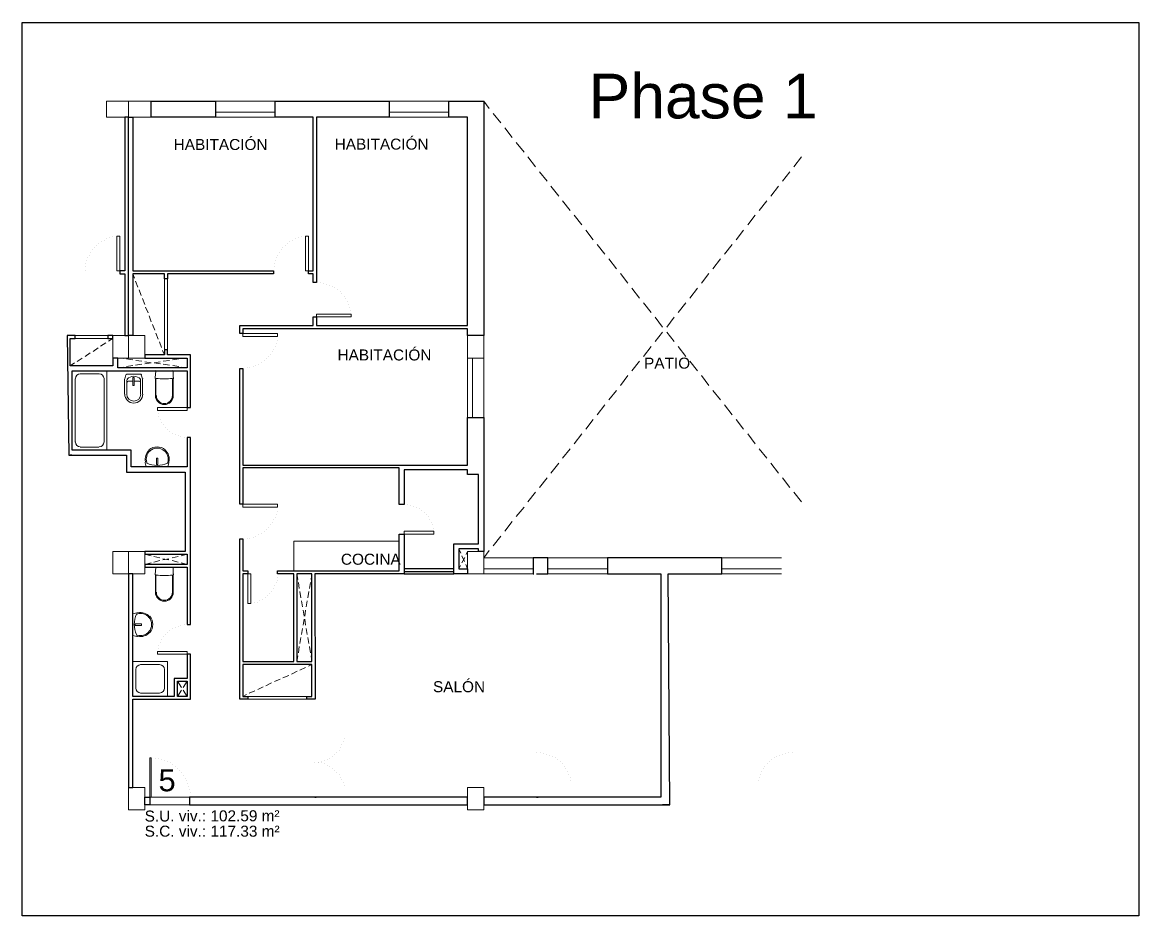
# Model space of a CAD drawing. Header units: millimetres. Extents: x 158 to 1000, y 519 to 900.
# Drawn here: x 850 to 1000, y 650 to 770 of the extents above; entities that cross this region are included whole.
import ezdxf

# ---------------------------------------------------------------- set-up
doc = ezdxf.new("R2010")
doc.units = ezdxf.units.MM
doc.layers.get('0').update_dxf_attribs({"lineweight": 25})
doc.layers.add('0 ... capa 1', color=18, linetype='Continuous', lineweight=25, true_color=0x000000)
doc.styles.add('textstyle3', font='Arial.ttf')

msp = doc.modelspace()

# ---------------------------------------------------------------- linework, layer by layer
at = {"color": 18, "lineweight": 18, "true_color": 0x000000, "flags": 128}
for points in [[(861.32, 759.42), (864.28, 759.42), (864.28, 757.26), (861.32, 757.26), (861.32, 759.42)], [(864.28, 757.26), (867.29, 757.26), (867.29, 759.42), (864.28, 759.42), (864.28, 757.26)], [(862.16, 724.91), (864.28, 724.91), (864.28, 727.92), (862.16, 727.92), (862.16, 724.91)], [(864.28, 727.92), (866.44, 727.92), (866.44, 724.91), (864.28, 724.91), (864.28, 727.92)], [(909.83, 727.92), (911.99, 727.92), (911.99, 724.91), (909.83, 724.91), (909.83, 727.92)], [(862.16, 695.92), (864.28, 695.92), (864.28, 698.92), (862.16, 698.92), (862.16, 695.92)], [(864.28, 698.92), (866.44, 698.92), (866.44, 695.92), (864.28, 695.92), (864.28, 698.92)], [(909.83, 695.92), (911.99, 695.92), (911.99, 698.92), (909.83, 698.92), (909.83, 695.92)], [(864.28, 664.21), (866.44, 664.21), (866.44, 667.21), (864.28, 667.21), (864.28, 664.21)], [(909.83, 664.21), (911.99, 664.21), (911.99, 667.21), (909.83, 667.21), (909.83, 664.21)]]:
    msp.add_lwpolyline(points, dxfattribs=at)
at = {"color": 18, "lineweight": 25, "true_color": 0x000000, "flags": 128}
for points in [[(867.29, 757.26), (867.29, 759.42), (875.96, 759.42), (875.96, 757.26), (867.29, 757.26)], [(907.29, 757.26), (907.29, 759.42), (911.99, 759.42), (911.99, 727.92), (909.83, 727.92), (909.83, 728.85), (879.65, 728.85), (879.65, 728.22), (879.22, 728.22), (879.22, 729.27), (889.09, 729.27), (889.09, 730.42), (889.51, 730.42), (889.51, 729.27), (909.83, 729.27), (909.83, 757.26), (907.29, 757.26)], [(883.96, 757.26), (883.96, 759.42), (899.29, 759.42), (899.29, 757.26), (889.51, 757.26), (889.51, 735.07), (889.09, 735.07), (889.09, 736.22), (888.45, 736.22), (888.45, 736.6), (889.09, 736.6), (889.09, 757.26), (883.96, 757.26)], [(864.28, 727.92), (864.28, 757.26), (864.83, 757.26), (864.83, 736.6), (883.75, 736.6), (883.75, 736.22), (869.49, 736.22), (869.49, 735.54), (869.11, 735.54), (869.11, 736.22), (864.83, 736.22), (864.83, 727.92), (864.28, 727.92), (864.28, 757.26), (863.77, 757.26), (863.77, 736.6), (863.09, 736.6), (863.09, 736.22), (863.77, 736.22), (863.77, 727.92), (864.28, 727.92)], [(857.08, 727.54), (857.08, 727.92), (856.02, 727.92), (856.24, 711.88), (856.66, 711.88), (856.45, 711.88), (863.98, 711.88), (863.98, 709.59), (871.9, 709.59), (871.9, 698.92), (866.44, 698.92), (866.44, 698.54), (872.15, 698.54), (872.15, 697.19), (866.44, 697.19), (866.44, 696.81), (872.15, 696.81), (872.15, 689.1), (872.58, 689.1), (872.58, 714.25), (872.15, 714.25), (872.15, 710.27), (864.62, 710.27), (864.62, 712.55), (856.7, 712.55), (856.7, 723.18), (872.15, 723.18), (872.15, 718.27), (872.58, 718.27), (872.58, 725.34), (869.49, 725.34), (869.49, 726.02), (869.11, 726.02), (869.11, 725.34), (866.52, 725.34), (866.44, 725.34), (866.44, 724.91), (872.15, 724.91), (872.15, 723.6), (862.84, 723.6), (862.84, 724.91), (862.16, 724.91), (862.16, 723.86), (856.45, 723.86), (856.45, 727.54), (857.08, 727.54)], [(862.16, 727.92), (861.49, 727.92), (861.49, 727.54), (862.16, 727.54), (862.16, 727.92)], [(879.22, 723.52), (879.65, 723.52), (879.65, 710.52), (909.83, 710.52), (909.83, 716.91), (911.99, 716.91), (911.99, 698.92), (911.31, 698.92), (911.31, 699.26), (908.65, 699.26), (908.65, 696.59), (909.83, 696.59), (909.83, 695.92), (907.97, 695.92), (907.97, 699.94), (911.31, 699.94), (911.31, 709.25), (909.83, 709.25), (909.83, 709.89), (901.32, 709.89), (901.32, 705.23), (900.64, 705.23), (900.64, 710.14), (879.65, 710.14), (879.65, 705.27), (879.22, 705.27), (879.22, 723.52)], [(900.64, 701.25), (901.32, 701.25), (901.32, 695.92), (889.3, 695.92), (889.36, 679.08), (888.98, 679.08), (888.92, 679.07), (888.24, 679.07), (888.24, 679.45), (888.92, 679.45), (888.92, 683.72), (879.65, 683.72), (879.65, 679.45), (880.28, 679.45), (880.28, 679.07), (879.22, 679.07), (879.22, 700.62), (879.65, 700.62), (879.65, 696.34), (880.28, 696.34), (880.28, 695.92), (879.65, 695.92), (879.65, 684.15), (886.5, 684.15), (886.5, 695.92), (884.3, 695.92), (884.3, 696.34), (900.64, 696.34), (900.64, 701.25)], [(943.91, 695.92), (943.99, 695.92), (943.99, 698.08), (928.63, 698.08), (928.63, 695.92), (935.78, 695.92), (935.78, 665.94), (919.1, 665.94), (919.29, 665.94), (918.91, 665.94), (918.72, 665.94), (911.99, 665.94)], [(919.1, 695.92), (920.63, 695.92), (920.63, 698.08), (918.64, 698.08), (918.64, 695.92), (918.72, 695.92)], [(907.97, 696.59), (901.32, 696.59)], [(901.32, 696.25), (907.97, 696.25)], [(864.28, 667.21), (864.83, 667.21), (864.83, 679.07), (872.58, 679.07), (872.58, 685.12), (872.15, 685.12), (872.15, 681.86), (870.42, 681.86), (870.42, 679.45), (864.83, 679.45), (864.83, 695.92), (864.28, 695.92), (864.28, 667.21)], [(886.89, 695.92), (886.89, 684.15), (888.92, 684.15), (888.92, 695.92), (886.89, 695.92)], [(901.32, 695.92), (907.97, 695.92)], [(870.84, 681.48), (872.15, 681.48), (872.15, 679.45), (870.84, 679.45), (870.84, 681.48)], [(866.44, 665.94), (867.12, 665.94), (867.12, 664.89), (866.44, 664.89), (866.44, 665.94)], [(872.45, 665.94), (872.45, 664.89), (909.83, 664.89), (909.83, 665.94), (889.3, 665.94), (889.3, 665.94), (889.49, 665.94), (889.11, 665.94), (888.92, 665.94), (872.45, 665.94)], [(911.99, 665.94), (911.99, 664.89), (937, 664.87)], [(937, 664.87), (936, 664.87)]]:
    msp.add_lwpolyline(points, dxfattribs=at)
at = {"color": 163, "lineweight": 5, "true_color": 0x6e8add, "flags": 128}
for points in [[(875.96, 759.42), (883.96, 759.42)], [(899.29, 759.42), (907.29, 759.42)], [(875.96, 757.93), (883.96, 757.93)], [(899.29, 757.93), (907.29, 757.93)], [(875.96, 757.26), (883.96, 757.26)], [(899.29, 757.26), (907.29, 757.26)], [(909.83, 716.91), (909.83, 724.91)], [(910.51, 716.91), (910.51, 724.91)], [(911.99, 716.91), (911.99, 724.91)], [(918.64, 698.08), (911.99, 698.08)], [(928.63, 698.08), (920.63, 698.08)], [(943.99, 698.08), (951.99, 698.08)], [(918.64, 696.59), (911.99, 696.59)], [(928.63, 696.59), (920.63, 696.59)], [(943.99, 696.59), (951.99, 696.59)], [(918.64, 695.92), (911.99, 695.92)], [(928.63, 695.92), (920.63, 695.92)], [(943.99, 695.92), (951.99, 695.92)]]:
    msp.add_lwpolyline(points, dxfattribs=at)
at = {"color": 252, "lineweight": 5, "flags": 128}
for points in [[(911.99, 759.42), (912.75, 758.44)], [(913.26, 757.77), (914.28, 756.5)], [(914.83, 755.82), (915.84, 754.51)], [(916.35, 753.87), (917.41, 752.56)], [(917.92, 751.92), (918.97, 750.61)], [(953.65, 750.61), (954.7, 751.92)], [(919.48, 749.93), (920.5, 748.66)], [(952.12, 748.66), (953.14, 749.93)], [(921.01, 747.99), (922.07, 746.67)], [(950.56, 746.67), (951.61, 747.99)], [(922.57, 746.04), (923.63, 744.73)], [(948.99, 744.73), (950.05, 746.04)], [(924.14, 744.09), (925.16, 742.78)], [(947.47, 742.78), (948.48, 744.09)], [(925.71, 742.1), (926.72, 740.79)], [(945.9, 740.79), (946.91, 742.1)], [(927.23, 740.15), (928.29, 738.84)], [(944.33, 738.84), (945.39, 740.15)], [(928.8, 738.21), (929.85, 736.89)], [(942.77, 736.89), (943.82, 738.21)], [(930.36, 736.26), (931.38, 734.95)], [(941.24, 734.95), (942.26, 736.26)], [(931.89, 734.27), (932.94, 732.96)], [(939.68, 732.96), (940.73, 734.27)], [(933.45, 732.32), (934.51, 731.01)], [(938.11, 731.01), (939.17, 732.32)], [(935.02, 730.38), (936.04, 729.06)], [(936.59, 729.06), (937.6, 730.38)], [(935.02, 727.12), (936.04, 728.39)], [(936.59, 728.39), (937.6, 727.12)], [(933.45, 725.13), (934.51, 726.44)], [(938.11, 726.44), (939.17, 725.13)], [(931.89, 723.18), (932.94, 724.49)], [(939.68, 724.49), (940.73, 723.18)], [(930.36, 721.23), (931.38, 722.54)], [(941.24, 722.54), (942.26, 721.23)], [(928.8, 719.28), (929.85, 720.55)], [(942.77, 720.55), (943.82, 719.28)], [(927.23, 717.29), (928.29, 718.61)], [(944.33, 718.61), (945.39, 717.29)], [(925.71, 715.35), (926.72, 716.66)], [(945.9, 716.66), (946.91, 715.35)], [(924.14, 713.4), (925.16, 714.71)], [(947.47, 714.71), (948.48, 713.4)], [(922.57, 711.45), (923.63, 712.72)], [(948.99, 712.72), (950.05, 711.45)], [(921.01, 709.46), (922.07, 710.78)], [(950.56, 710.78), (951.61, 709.46)], [(919.48, 707.52), (920.5, 708.83)], [(952.12, 708.83), (953.14, 707.52)], [(917.92, 705.57), (918.97, 706.88)], [(953.65, 706.88), (954.7, 705.57)], [(916.35, 703.62), (917.41, 704.89)], [(914.83, 701.63), (915.84, 702.94)], [(913.26, 699.68), (914.28, 701)], [(911.99, 698.08), (912.75, 699.05)]]:
    msp.add_lwpolyline(points, dxfattribs=at)
at = {"color": 8, "lineweight": 0, "flags": 128}
for points in [[(861.78, 741.09), (861.78, 741.09)], [(862.16, 741.17), (862.16, 741.17)], [(887.1, 741.09), (887.1, 741.09)], [(887.52, 741.17), (887.52, 741.17)], [(859.67, 739.77), (859.67, 739.77)], [(859.96, 740.03), (859.96, 740.03)], [(860.3, 740.32), (860.3, 740.32)], [(860.64, 740.54), (860.64, 740.54)], [(860.98, 740.75), (860.98, 740.75)], [(861.36, 740.92), (861.36, 740.92)], [(885.02, 739.77), (885.02, 739.77)], [(885.32, 740.03), (885.32, 740.03)], [(885.62, 740.32), (885.62, 740.32)], [(885.95, 740.54), (885.95, 740.54)], [(886.34, 740.75), (886.34, 740.75)], [(886.72, 740.92), (886.72, 740.92)], [(858.78, 738.38), (858.78, 738.38)], [(858.99, 738.72), (858.99, 738.72)], [(859.16, 739.1), (859.16, 739.1)], [(859.41, 739.43), (859.41, 739.43)], [(884.13, 738.38), (884.13, 738.38)], [(884.3, 738.72), (884.3, 738.72)], [(884.52, 739.1), (884.52, 739.1)], [(884.77, 739.43), (884.77, 739.43)], [(858.44, 736.6), (858.44, 736.6)], [(858.48, 737.15), (858.48, 737.15)], [(858.52, 737.57), (858.52, 737.57)], [(858.65, 737.95), (858.65, 737.95)], [(883.75, 736.6), (883.75, 736.6)], [(883.84, 737.15), (883.84, 737.15)], [(883.88, 737.57), (883.88, 737.57)], [(884.01, 737.95), (884.01, 737.95)], [(865.08, 735.62), (864.83, 736.22)], [(865.51, 734.44), (865.21, 735.24)], [(889.51, 735.07), (889.51, 735.07)], [(890.06, 735.03), (890.06, 735.03)], [(865.97, 733.3), (865.68, 734.06)], [(890.48, 734.95), (890.48, 734.95)], [(890.87, 734.82), (890.87, 734.82)], [(891.25, 734.69), (891.25, 734.69)], [(891.63, 734.52), (891.63, 734.52)], [(892.01, 734.35), (892.01, 734.35)], [(892.35, 734.1), (892.35, 734.1)], [(892.69, 733.85), (892.69, 733.85)], [(892.94, 733.51), (892.94, 733.51)], [(866.44, 732.11), (866.14, 732.92)], [(893.24, 733.21), (893.24, 733.21)], [(893.45, 732.87), (893.45, 732.87)], [(893.66, 732.49), (893.66, 732.49)], [(893.83, 732.11), (893.83, 732.11)], [(866.9, 730.97), (866.57, 731.73)], [(867.33, 729.78), (867.03, 730.59)], [(894, 731.73), (894, 731.73)], [(894.08, 731.35), (894.08, 731.35)], [(867.79, 728.64), (867.5, 729.4)], [(861.57, 727.16), (862.16, 727.54)], [(868.26, 727.45), (867.96, 728.26)], [(859.5, 725.8), (860.17, 726.27)], [(860.51, 726.48), (861.23, 726.95)], [(868.72, 726.31), (868.43, 727.07)], [(883.8, 726.1), (883.8, 726.1)], [(883.96, 726.48), (883.96, 726.48)], [(884.09, 726.86), (884.09, 726.86)], [(884.22, 727.29), (884.22, 727.29)], [(857.38, 724.45), (858.06, 724.91)], [(858.44, 725.13), (859.12, 725.59)], [(862.84, 724.91), (863.6, 724.83)], [(863.98, 724.79), (864.83, 724.66)], [(865.25, 724.58), (866.06, 724.49)], [(869.11, 725.34), (868.85, 725.93)], [(868.94, 724.49), (869.78, 724.58)], [(870.16, 724.66), (871.01, 724.79)], [(871.43, 724.83), (872.15, 724.91)], [(882.48, 724.53), (882.48, 724.53)], [(882.78, 724.79), (882.78, 724.79)], [(883.08, 725.08), (883.08, 725.08)], [(883.37, 725.38), (883.37, 725.38)], [(883.58, 725.72), (883.58, 725.72)], [(856.45, 723.86), (857, 724.24)], [(861.36, 712.55), (861.36, 723.18)], [(862.84, 723.6), (863.6, 723.69)], [(863.98, 723.77), (864.83, 723.9)], [(865.21, 723.94), (866.06, 724.07)], [(866.48, 724.41), (867.29, 724.28)], [(866.48, 724.11), (867.29, 724.24)], [(867.71, 724.28), (868.51, 724.41)], [(867.71, 724.24), (868.56, 724.11)], [(867.84, 722.29), (867.92, 723.14)], [(869.06, 723.18), (867.96, 723.18)], [(868.94, 724.07), (869.78, 723.94)], [(869.06, 723.18), (870.16, 723.18)], [(870.21, 723.9), (871.01, 723.77)], [(870.29, 722.29), (870.25, 723.14)], [(871.43, 723.69), (872.15, 723.6)], [(879.65, 723.52), (879.65, 723.52)], [(880.2, 723.6), (880.2, 723.6)], [(880.58, 723.64), (880.58, 723.64)], [(881, 723.77), (881, 723.77)], [(881.38, 723.9), (881.38, 723.9)], [(881.76, 724.07), (881.76, 724.07)], [(882.14, 724.28), (882.14, 724.28)], [(857.08, 713.61), (857.08, 722.12)], [(860.3, 722.8), (857.76, 722.8)], [(860.98, 713.61), (860.98, 722.12)], [(863.73, 722.08), (863.73, 720.05)], [(863.77, 722.12), (863.9, 722.67)], [(864.03, 720.05), (864.03, 721.95)], [(864.83, 722.29), (865.04, 722.29), (865.04, 721.23), (864.83, 721.23), (864.83, 722.29)], [(865.89, 720.05), (865.89, 721.95)], [(866.14, 722.12), (865.97, 722.67)], [(866.14, 722.08), (866.14, 720.05)], [(867.88, 719.83), (867.88, 722.16)], [(867.96, 719.83), (867.96, 722.12)], [(870.16, 722.12), (870.16, 719.83)], [(870.29, 722.16), (870.29, 719.83)], [(868.26, 717.42), (868.26, 717.42)], [(868.34, 717.04), (868.34, 717.04)], [(868.51, 716.66), (868.51, 716.66)], [(868.72, 716.28), (868.72, 716.28)], [(868.94, 715.94), (868.94, 715.94)], [(869.19, 715.6), (869.19, 715.6)], [(869.49, 715.3), (869.49, 715.3)], [(869.83, 715.05), (869.83, 715.05)], [(870.16, 714.8), (870.16, 714.8)], [(870.55, 714.63), (870.55, 714.63)], [(870.93, 714.46), (870.93, 714.46)], [(871.31, 714.37), (871.31, 714.37)], [(871.73, 714.29), (871.73, 714.29)], [(872.15, 714.25), (872.15, 714.25)], [(860.3, 712.93), (857.76, 712.93)], [(868.22, 710.61), (868.01, 710.61), (868.01, 711.45), (868.22, 711.45), (868.22, 710.61)], [(866.52, 710.9), (866.52, 710.82)], [(866.52, 710.82), (866.65, 710.31)], [(866.69, 710.31), (866.69, 710.31)], [(868.09, 710.27), (866.69, 710.27)], [(868.09, 710.27), (869.53, 710.27)], [(869.53, 710.31), (869.53, 710.31)], [(869.7, 710.82), (869.57, 710.31)], [(869.7, 710.9), (869.7, 710.82)], [(901.32, 705.23), (901.32, 705.23)], [(901.74, 705.19), (901.74, 705.19)], [(902.17, 705.14), (902.17, 705.14)], [(902.55, 705.02), (902.55, 705.02)], [(883.96, 703.54), (883.96, 703.54)], [(884.09, 703.92), (884.09, 703.92)], [(884.22, 704.34), (884.22, 704.34)], [(902.93, 704.85), (902.93, 704.85)], [(903.31, 704.68), (903.31, 704.68)], [(903.65, 704.43), (903.65, 704.43)], [(903.99, 704.21), (903.99, 704.21)], [(904.28, 703.87), (904.28, 703.87)], [(904.54, 703.58), (904.54, 703.58)], [(883.08, 702.14), (883.08, 702.14)], [(883.37, 702.48), (883.37, 702.48)], [(883.58, 702.82), (883.58, 702.82)], [(883.8, 703.16), (883.8, 703.16)], [(904.75, 703.2), (904.75, 703.2)], [(904.96, 702.86), (904.96, 702.86)], [(905.13, 702.48), (905.13, 702.48)], [(905.22, 702.05), (905.22, 702.05)], [(879.65, 700.62), (879.65, 700.62)], [(880.2, 700.66), (880.2, 700.66)], [(880.58, 700.7), (880.58, 700.7)], [(881, 700.83), (881, 700.83)], [(881.38, 700.95), (881.38, 700.95)], [(881.76, 701.17), (881.76, 701.17)], [(882.14, 701.33), (882.14, 701.33)], [(882.48, 701.59), (882.48, 701.59)], [(882.78, 701.84), (882.78, 701.84)], [(886.5, 696.34), (886.5, 700.32)], [(900.64, 700.32), (886.5, 700.32)], [(908.65, 699.26), (908.9, 698.71)], [(866.44, 698.54), (867.29, 698.33)], [(867.67, 698.24), (868.47, 698.08)], [(867.67, 697.48), (868.47, 697.69)], [(868.89, 697.78), (869.7, 697.95)], [(868.89, 697.95), (869.7, 697.78)], [(870.12, 698.08), (870.93, 698.24)], [(870.12, 697.69), (870.93, 697.48)], [(871.35, 698.33), (872.15, 698.54)], [(909.07, 698.33), (909.41, 697.57)], [(909.45, 698.12), (909.07, 697.4)], [(909.83, 698.92), (909.62, 698.5)], [(866.44, 697.19), (867.29, 697.4)], [(867.84, 695.87), (867.92, 696.72)], [(869.06, 696.81), (867.96, 696.81)], [(869.06, 696.81), (870.16, 696.81)], [(870.29, 695.87), (870.25, 696.72)], [(871.35, 697.4), (872.15, 697.19)], [(908.86, 697.02), (908.65, 696.59)], [(909.58, 697.19), (909.83, 696.59)], [(867.88, 693.42), (867.88, 695.75)], [(867.96, 693.42), (867.96, 695.7)], [(870.16, 695.7), (870.16, 693.42)], [(870.29, 695.75), (870.29, 693.42)], [(884.09, 694.69), (884.09, 694.69)], [(884.22, 695.07), (884.22, 695.07)], [(884.26, 695.49), (884.26, 695.49)], [(884.3, 695.92), (884.3, 695.92)], [(887.01, 695.15), (886.89, 695.92)], [(887.22, 693.93), (887.1, 694.77)], [(888.71, 694.77), (888.58, 693.93)], [(888.92, 695.92), (888.79, 695.15)], [(883.25, 693.25), (883.25, 693.25)], [(883.5, 693.59), (883.5, 693.59)], [(883.75, 693.93), (883.75, 693.93)], [(883.92, 694.31), (883.92, 694.31)], [(887.44, 692.7), (887.31, 693.55)], [(888.49, 693.55), (888.37, 692.7)], [(881.13, 692.02), (881.13, 692.02)], [(881.55, 692.11), (881.55, 692.11)], [(881.93, 692.28), (881.93, 692.28)], [(882.27, 692.49), (882.27, 692.49)], [(882.65, 692.7), (882.65, 692.7)], [(882.95, 692.95), (882.95, 692.95)], [(887.65, 691.47), (887.52, 692.28)], [(888.28, 692.28), (888.16, 691.47)], [(864.83, 689.1), (864.83, 690.5)], [(865.38, 690.67), (864.87, 690.54)], [(864.87, 690.5), (864.87, 690.5)], [(865.47, 690.67), (865.38, 690.67)], [(887.86, 690.24), (887.73, 691.05)], [(888.07, 691.05), (887.94, 690.24)], [(864.83, 689.1), (864.83, 687.66)], [(865.17, 688.97), (865.17, 689.19), (866.02, 689.19), (866.02, 688.97), (865.17, 688.97)], [(870.16, 688.55), (870.16, 688.55)], [(870.55, 688.72), (870.55, 688.72)], [(870.93, 688.89), (870.93, 688.89)], [(871.31, 689.02), (871.31, 689.02)], [(871.73, 689.06), (871.73, 689.06)], [(872.15, 689.1), (872.15, 689.1)], [(887.65, 688.59), (887.52, 687.79)], [(887.86, 689.82), (887.73, 689.02)], [(888.07, 689.02), (887.94, 689.82)], [(888.28, 687.79), (888.16, 688.59)], [(864.87, 687.66), (864.87, 687.66)], [(865.38, 687.49), (864.87, 687.62)], [(865.47, 687.49), (865.38, 687.49)], [(868.72, 687.07), (868.72, 687.07)], [(868.94, 687.45), (868.94, 687.45)], [(869.19, 687.75), (869.19, 687.75)], [(869.49, 688.04), (869.49, 688.04)], [(869.83, 688.3), (869.83, 688.3)], [(887.44, 687.36), (887.31, 686.56)], [(888.49, 686.56), (888.37, 687.36)], [(868.26, 685.93), (868.26, 685.93)], [(868.34, 686.35), (868.34, 686.35)], [(868.51, 686.73), (868.51, 686.73)], [(887.22, 686.14), (887.1, 685.29)], [(888.71, 685.29), (888.58, 686.14)], [(869.49, 684.15), (864.83, 684.15)], [(869.49, 679.45), (869.49, 684.15)], [(887.01, 684.91), (886.89, 684.15)], [(888.92, 684.15), (888.79, 684.91)], [(865.25, 680.55), (865.25, 683.05)], [(868.43, 683.72), (865.89, 683.72)], [(869.11, 680.55), (869.11, 683.05)], [(886.17, 682.45), (886.93, 682.84)], [(887.31, 683), (888.07, 683.34)], [(888.45, 683.51), (888.92, 683.72)], [(870.84, 681.48), (871.39, 680.63)], [(871.6, 680.63), (872.15, 681.48)], [(882.74, 680.89), (883.5, 681.27)], [(883.88, 681.44), (884.64, 681.78)], [(885.02, 681.95), (885.79, 682.28)], [(868.43, 679.87), (865.89, 679.87)], [(870.84, 679.45), (871.39, 680.3)], [(871.6, 680.3), (872.15, 679.45)], [(879.65, 679.45), (880.11, 679.7)], [(880.49, 679.87), (881.26, 680.21)], [(881.64, 680.38), (882.36, 680.72)], [(893.24, 673.78), (893.24, 673.78)], [(892.56, 672.25), (892.56, 672.25)], [(892.77, 672.63), (892.77, 672.63)], [(892.94, 672.97), (892.94, 672.97)], [(893.11, 673.35), (893.11, 673.35)], [(889.3, 670.6), (889.3, 670.6)], [(889.3, 670.6), (889.3, 670.6)], [(889.76, 670.64), (889.76, 670.64)], [(889.76, 670.56), (889.76, 670.56)], [(890.15, 670.69), (890.15, 670.69)], [(890.15, 670.52), (890.15, 670.52)], [(890.57, 670.81), (890.57, 670.81)], [(890.95, 670.98), (890.95, 670.98)], [(891.33, 671.15), (891.33, 671.15)], [(891.67, 671.41), (891.67, 671.41)], [(892.01, 671.66), (892.01, 671.66)], [(892.26, 671.96), (892.26, 671.96)], [(919.1, 671.91), (919.1, 671.91)], [(919.65, 671.87), (919.65, 671.87)], [(920.08, 671.83), (920.08, 671.83)], [(920.46, 671.7), (920.46, 671.7)], [(920.88, 671.57), (920.88, 671.57)], [(921.22, 671.41), (921.22, 671.41)], [(921.6, 671.19), (921.6, 671.19)], [(921.94, 670.94), (921.94, 670.94)], [(922.28, 670.69), (922.28, 670.69)], [(950.34, 670.69), (950.34, 670.69)], [(950.68, 670.94), (950.68, 670.94)], [(951.02, 671.19), (951.02, 671.19)], [(951.4, 671.41), (951.4, 671.41)], [(951.74, 671.57), (951.74, 671.57)], [(952.16, 671.7), (952.16, 671.7)], [(952.55, 671.83), (952.55, 671.83)], [(952.97, 671.87), (952.97, 671.87)], [(953.52, 671.91), (953.52, 671.91)], [(890.57, 670.39), (890.57, 670.39)], [(890.95, 670.22), (890.95, 670.22)], [(891.33, 670.05), (891.33, 670.05)], [(891.67, 669.8), (891.67, 669.8)], [(892.01, 669.54), (892.01, 669.54)], [(892.26, 669.25), (892.26, 669.25)], [(922.53, 670.39), (922.53, 670.39)], [(922.83, 670.09), (922.83, 670.09)], [(923.04, 669.71), (923.04, 669.71)], [(923.29, 669.37), (923.29, 669.37)], [(949.33, 669.37), (949.33, 669.37)], [(949.58, 669.71), (949.58, 669.71)], [(949.79, 670.09), (949.79, 670.09)], [(950.09, 670.39), (950.09, 670.39)], [(892.56, 668.95), (892.56, 668.95)], [(892.77, 668.57), (892.77, 668.57)], [(892.94, 668.23), (892.94, 668.23)], [(893.11, 667.85), (893.11, 667.85)], [(923.42, 668.99), (923.42, 668.99)], [(923.59, 668.61), (923.59, 668.61)], [(923.67, 668.19), (923.67, 668.19)], [(948.95, 668.19), (948.95, 668.19)], [(949.03, 668.61), (949.03, 668.61)], [(949.2, 668.99), (949.2, 668.99)], [(893.24, 667.43), (893.24, 667.43)]]:
    msp.add_lwpolyline(points, dxfattribs=at)
at = {"color": 251, "lineweight": 5, "flags": 128}
for points in [[(862.71, 736.6), (863.09, 736.6), (863.09, 741.26), (862.71, 741.26), (862.71, 736.6)], [(888.03, 736.6), (888.45, 736.6), (888.45, 741.26), (888.03, 741.26), (888.03, 736.6)], [(869.11, 735.54), (869.11, 726.02)], [(869.49, 726.02), (869.49, 735.54)], [(889.51, 730.8), (889.51, 730.42), (894.17, 730.42), (894.17, 730.8), (889.51, 730.8)], [(857.08, 727.92), (861.49, 727.92)], [(857.08, 727.54), (861.49, 727.54)], [(879.65, 727.79), (879.65, 728.22), (884.3, 728.22), (884.3, 727.79), (879.65, 727.79)], [(872.15, 717.84), (872.15, 718.27), (868.17, 718.27), (868.17, 717.84), (872.15, 717.84)], [(879.65, 704.89), (879.65, 705.27), (884.3, 705.27), (884.3, 704.89), (879.65, 704.89)], [(901.32, 701.63), (901.32, 701.25), (905.3, 701.25), (905.3, 701.63), (901.32, 701.63)], [(880.71, 695.92), (880.28, 695.92), (880.28, 691.94), (880.71, 691.94), (880.71, 695.92)], [(872.15, 685.5), (872.15, 685.12), (868.17, 685.12), (868.17, 685.5), (872.15, 685.5)], [(880.28, 679.45), (888.24, 679.45)], [(880.28, 679.07), (888.24, 679.07)], [(867.12, 665.94), (867.12, 671.19), (867.29, 671.19), (867.29, 665.94), (867.12, 665.94)]]:
    msp.add_lwpolyline(points, dxfattribs=at)
at = {"color": 250, "lineweight": 5, "flags": 128}
for points in [[(867.88, 671.15), (867.88, 671.15)], [(868.3, 671.11), (868.3, 671.11)], [(868.68, 670.98), (868.68, 670.98)], [(869.11, 670.9), (869.11, 670.9)], [(869.49, 670.73), (869.49, 670.73)], [(869.87, 670.52), (869.87, 670.52)], [(870.21, 670.3), (870.21, 670.3)], [(870.55, 670.05), (870.55, 670.05)], [(870.84, 669.8), (870.84, 669.8)], [(871.14, 669.5), (871.14, 669.5)], [(871.43, 669.2), (871.43, 669.2)], [(871.69, 668.87), (871.69, 668.87)], [(871.9, 668.48), (871.9, 668.48)], [(872.07, 668.1), (872.07, 668.1)], [(872.24, 667.72), (872.24, 667.72)], [(872.37, 667.34), (872.37, 667.34)], [(872.45, 666.92), (872.45, 666.92)], [(872.53, 666.54), (872.53, 666.54)], [(872.58, 665.94), (872.58, 665.94)]]:
    msp.add_lwpolyline(points, dxfattribs=at)
at = {"color": 252, "lineweight": 13, "true_color": 0x939598, "flags": 128}
for points in [[(872.58, 665.94), (867.12, 665.94)], [(867.12, 664.89), (872.58, 664.89)]]:
    msp.add_lwpolyline(points, dxfattribs=at)
at = {"color": 8, "lineweight": 0}
for points in [[(867.98, 723.22), (867.95, 723.22), (867.92, 723.2), (867.92, 723.16)], [(870.25, 723.16), (870.25, 723.2), (870.22, 723.22), (870.19, 723.22)], [(857.78, 722.8), (857.42, 722.8), (857.13, 722.5), (857.13, 722.14)], [(860.98, 722.14), (860.98, 722.5), (860.68, 722.8), (860.32, 722.8)], [(863.78, 722.14), (863.77, 722.13), (863.77, 722.11), (863.77, 722.1)], [(864, 722.71), (863.97, 722.71), (863.95, 722.69), (863.94, 722.67)], [(864.98, 722.76), (864.65, 722.76), (864.33, 722.74), (864, 722.72)], [(864.11, 722.07), (864.08, 722.04), (864.07, 722.01), (864.07, 721.97)], [(864.21, 721.78), (864.13, 721.78), (864.07, 721.71), (864.07, 721.63)], [(864.98, 722.46), (864.64, 722.46), (864.31, 722.31), (864.08, 722.06)], [(864.87, 721.82), (864.65, 721.82), (864.43, 721.82), (864.21, 721.82)], [(865.96, 722.72), (865.63, 722.74), (865.3, 722.76), (864.98, 722.76)], [(865.87, 722.06), (865.64, 722.31), (865.32, 722.46), (864.98, 722.46)], [(865.75, 721.82), (865.53, 721.82), (865.31, 721.82), (865.09, 721.82)], [(865.89, 721.63), (865.89, 721.71), (865.82, 721.78), (865.74, 721.78)], [(865.89, 721.97), (865.89, 722.01), (865.88, 722.04), (865.85, 722.07)], [(866.01, 722.67), (866.01, 722.69), (865.98, 722.71), (865.96, 722.71)], [(866.18, 722.1), (866.18, 722.11), (866.18, 722.13), (866.18, 722.14)], [(867.84, 722.28), (867.83, 722.24), (867.85, 722.2), (867.87, 722.17)], [(867.87, 722.17), (867.9, 722.14), (867.94, 722.12), (867.98, 722.12)], [(867.97, 722.15), (868.34, 722.13), (868.71, 722.12), (869.08, 722.12)], [(869.08, 722.12), (869.46, 722.12), (869.83, 722.13), (870.2, 722.15)], [(870.19, 722.12), (870.23, 722.12), (870.27, 722.14), (870.3, 722.17)], [(870.3, 722.17), (870.32, 722.2), (870.34, 722.24), (870.33, 722.28)], [(863.77, 720.07), (863.77, 719.4), (864.31, 718.86), (864.98, 718.86)], [(864.03, 720.07), (864.03, 719.54), (864.45, 719.11), (864.98, 719.11)], [(864.98, 718.86), (865.64, 718.86), (866.18, 719.4), (866.18, 720.07)], [(864.98, 719.11), (865.5, 719.11), (865.93, 719.54), (865.93, 720.07)], [(867.88, 719.86), (867.88, 719.19), (868.42, 718.65), (869.08, 718.65)], [(868.01, 719.86), (868.01, 719.26), (868.49, 718.78), (869.08, 718.78)], [(869.08, 718.65), (869.75, 718.65), (870.29, 719.19), (870.29, 719.86)], [(869.08, 718.78), (869.68, 718.78), (870.16, 719.26), (870.16, 719.86)], [(857.13, 713.63), (857.13, 713.27), (857.42, 712.98), (857.78, 712.98)], [(860.32, 712.98), (860.68, 712.98), (860.98, 713.27), (860.98, 713.63)], [(867.08, 712.55), (866.63, 712.15), (866.43, 711.54), (866.56, 710.95)], [(868.11, 712.98), (867.71, 712.98), (867.32, 712.83), (867.02, 712.56)], [(868.11, 712.81), (867.75, 712.81), (867.41, 712.67), (867.14, 712.44)], [(869.2, 712.56), (868.9, 712.83), (868.51, 712.98), (868.11, 712.98)], [(869.08, 712.44), (868.82, 712.67), (868.47, 712.81), (868.11, 712.81)], [(869.7, 710.95), (869.83, 711.54), (869.63, 712.15), (869.18, 712.55)], [(867.17, 712.46), (866.72, 712.06), (866.55, 711.44), (866.71, 710.87)], [(869.55, 710.87), (869.72, 711.44), (869.54, 712.06), (869.1, 712.46)], [(866.7, 710.85), (866.71, 710.82), (866.73, 710.8), (866.75, 710.79)], [(866.73, 710.79), (867.17, 710.58), (867.64, 710.48), (868.11, 710.48)], [(868.11, 710.48), (868.59, 710.48), (869.06, 710.58), (869.49, 710.79)], [(869.51, 710.79), (869.54, 710.8), (869.56, 710.82), (869.57, 710.85)], [(867.98, 696.81), (867.95, 696.81), (867.92, 696.78), (867.92, 696.75)], [(870.25, 696.75), (870.25, 696.78), (870.22, 696.81), (870.19, 696.81)], [(867.84, 695.91), (867.83, 695.87), (867.85, 695.83), (867.87, 695.8)], [(867.87, 695.8), (867.9, 695.77), (867.94, 695.75), (867.98, 695.75)], [(867.97, 695.74), (868.34, 695.71), (868.71, 695.7), (869.08, 695.7)], [(869.08, 695.7), (869.46, 695.7), (869.83, 695.71), (870.2, 695.74)], [(870.19, 695.75), (870.23, 695.75), (870.27, 695.77), (870.3, 695.8)], [(870.3, 695.8), (870.32, 695.83), (870.34, 695.87), (870.33, 695.91)], [(867.88, 693.44), (867.88, 692.77), (868.42, 692.23), (869.08, 692.23)], [(868.01, 693.44), (868.01, 692.84), (868.49, 692.36), (869.08, 692.36)], [(869.08, 692.23), (869.75, 692.23), (870.29, 692.77), (870.29, 693.44)], [(869.08, 692.36), (869.68, 692.36), (870.16, 692.84), (870.16, 693.44)], [(865.35, 690.5), (865.15, 690.07), (865.04, 689.6), (865.04, 689.12)], [(865.41, 690.54), (865.39, 690.53), (865.36, 690.51), (865.35, 690.48)], [(867.02, 690.07), (866.62, 690.51), (866.01, 690.69), (865.43, 690.52)], [(867.11, 690.15), (866.71, 690.6), (866.1, 690.8), (865.52, 690.67)], [(867.37, 689.12), (867.37, 689.48), (867.24, 689.83), (867, 690.1)], [(867.54, 689.12), (867.54, 689.52), (867.39, 689.91), (867.12, 690.21)], [(865.04, 689.12), (865.04, 688.65), (865.15, 688.18), (865.35, 687.75)], [(867, 688.15), (867.24, 688.42), (867.37, 688.76), (867.37, 689.12)], [(867.12, 688.04), (867.39, 688.33), (867.54, 688.72), (867.54, 689.12)], [(865.35, 687.72), (865.36, 687.69), (865.39, 687.67), (865.41, 687.67)], [(865.43, 687.68), (866.01, 687.51), (866.62, 687.69), (867.02, 688.13)], [(865.52, 687.53), (866.1, 687.4), (866.71, 687.6), (867.11, 688.05)], [(865.91, 683.72), (865.55, 683.72), (865.25, 683.43), (865.25, 683.07)], [(869.11, 683.07), (869.11, 683.43), (868.81, 683.72), (868.45, 683.72)], [(865.25, 680.57), (865.25, 680.21), (865.55, 679.91), (865.91, 679.91)], [(868.45, 679.91), (868.81, 679.91), (869.11, 680.21), (869.11, 680.57)]]:
    msp.add_open_spline(points, degree=3, dxfattribs=at)
at = {"layer": '0 ... capa 1'}
for p, q in [((850, 770), (1000, 770)), ((850, 650), (850, 770)), ((1000, 770), (1000, 650)), ((936.77, 695.9), (943.99, 695.92)), ((937, 664.87), (936.77, 695.9)), ((1000, 650), (850, 650))]:
    msp.add_line(p, q, dxfattribs=at)

# ---------------------------------------------------------------- texts
at = {"color": 18, "true_color": 0x000000, "style": 'textstyle3'}
for s, height, p in [('HABITACIÓN ', 1.4783, (870.33, 752.85)), ('HABITACIÓN', 1.478, (891.97, 752.9)), ('HABITACIÓN', 1.478, (892.35, 724.58)), ('PATIO', 1.478, (933.54, 723.48)), ('COCINA', 1.478, (892.81, 697.14)), ('SALÓN ', 1.478, (905.18, 680.02)), ('5', 2.96, (868.3, 666.71)), ('S.C. viv.: 117.33 m² ', 1.4783, (866.44, 660.61))]:
    msp.add_text(s, height=height, dxfattribs=at).set_placement(p)
msp.add_text('S.U. viv.: 102.59 m² ', height=1.4783, rotation=0.1484, dxfattribs=at).set_placement((866.44, 662.64))
at = {"layer": '0 ... capa 1', "insert": (926.1, 763.1), "char_height": 1, "attachment_point": 1, "style": 'textstyle3'}
msp.add_mtext('\\H6;Phase 1', dxfattribs=at)

doc.saveas('drawing.dxf')
